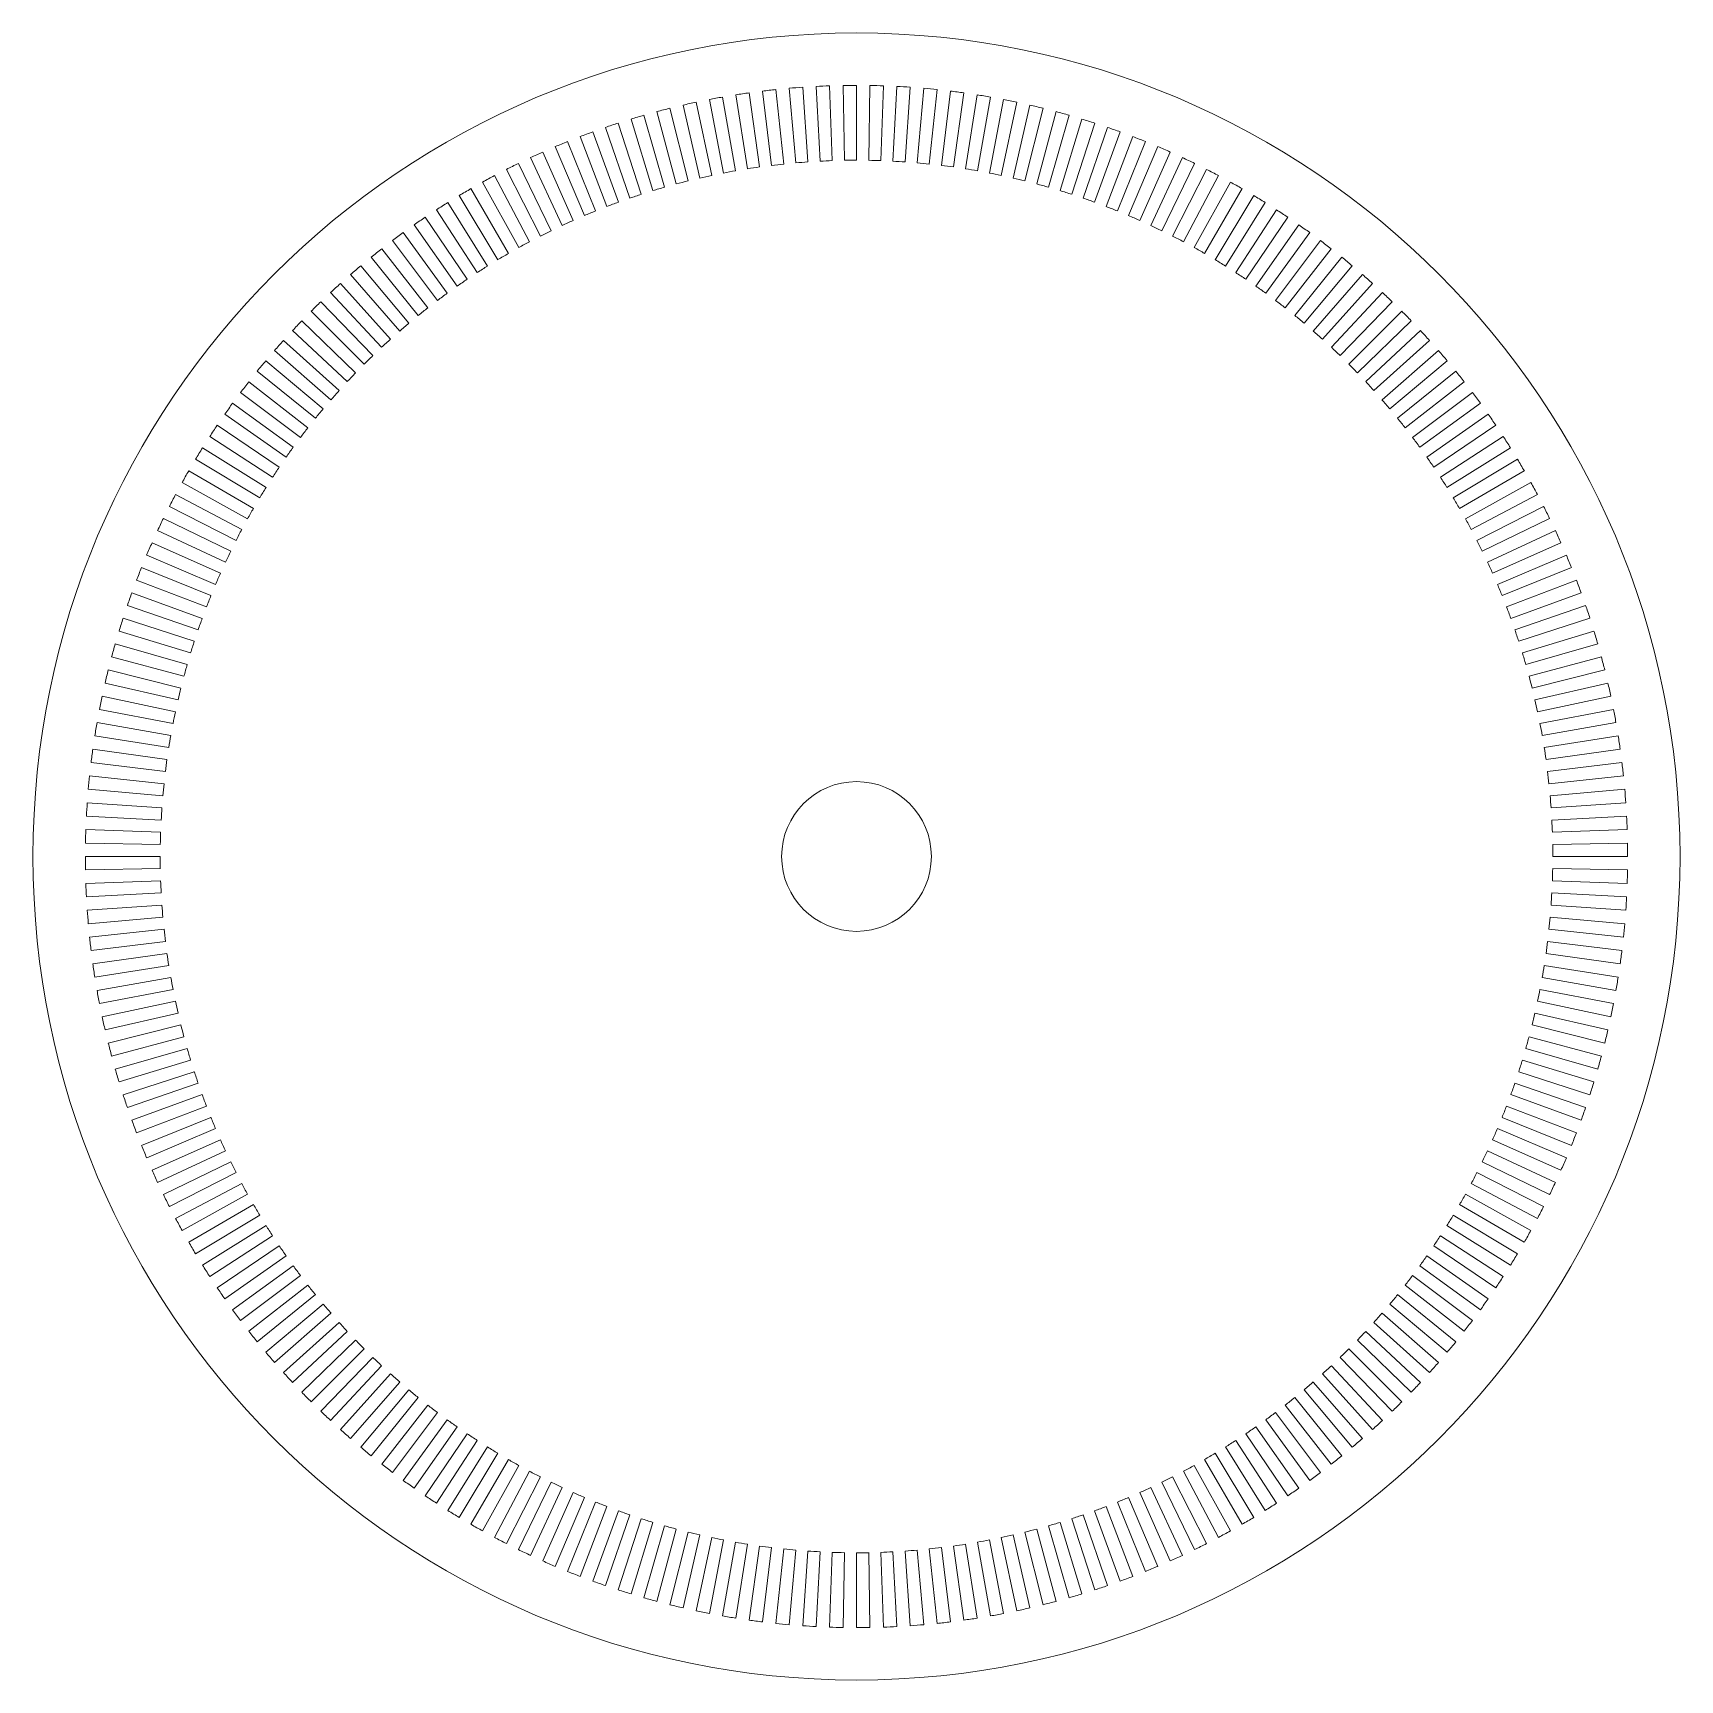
# Model space of a CAD drawing. Header units: millimetres. Extents: x 169.9 to 213.9, y 171.6 to 215.6.
import ezdxf

# ---------------------------------------------------------------- set-up
doc = ezdxf.new("R2010")
doc.units = ezdxf.units.MM
doc.linetypes.add('CENTER', pattern=[50.8, 31.75, -6.35, 6.35, -6.35])

msp = doc.modelspace()

# ---------------------------------------------------------------- linework, layer by layer
at = {"color": 5, "linetype": 'Continuous', "lineweight": 0}
for p, q in [((188.296, 213.853), (188.643, 211.883)), ((188.65, 213.912), (188.963, 211.937)), ((189.006, 213.965), (189.284, 211.985)), ((189.362, 214.012), (189.606, 212.027)), ((189.72, 214.053), (189.929, 212.064)), ((190.078, 214.087), (190.252, 212.095)), ((190.436, 214.116), (190.575, 212.121)), ((190.795, 214.138), (190.899, 212.14)), ((191.154, 214.153), (191.224, 212.155)), ((191.513, 214.163), (191.548, 212.163)), ((191.873, 214.166), (191.873, 212.166)), ((192.232, 214.163), (192.198, 212.163)), ((192.592, 214.153), (192.522, 212.155)), ((192.951, 214.138), (192.846, 212.14)), ((193.31, 214.116), (193.17, 212.121)), ((193.668, 214.087), (193.494, 212.095)), ((194.026, 214.053), (193.817, 212.064)), ((194.383, 214.012), (194.14, 212.027)), ((194.74, 213.965), (194.462, 211.985)), ((195.095, 213.912), (194.783, 211.937)), ((195.45, 213.853), (195.103, 211.883)), ((186.541, 213.464), (187.059, 211.532)), ((186.889, 213.554), (187.373, 211.613)), ((187.239, 213.638), (187.689, 211.689)), ((187.59, 213.716), (188.006, 211.759)), ((187.942, 213.787), (188.324, 211.824)), ((195.804, 213.787), (195.422, 211.824)), ((196.156, 213.716), (195.74, 211.759)), ((196.507, 213.638), (196.057, 211.689)), ((196.857, 213.554), (196.373, 211.613)), ((197.205, 213.464), (196.687, 211.532)), ((185.166, 213.044), (185.817, 211.153)), ((185.507, 213.158), (186.125, 211.256)), ((185.85, 213.266), (186.435, 211.353)), ((186.195, 213.368), (186.746, 211.445)), ((197.551, 213.368), (197, 211.445)), ((197.896, 213.266), (197.311, 211.353)), ((198.239, 213.158), (197.621, 211.256)), ((198.58, 213.044), (197.929, 211.153)), ((183.824, 212.528), (184.605, 210.687)), ((184.156, 212.666), (184.905, 210.812)), ((184.491, 212.798), (185.207, 210.93)), ((184.827, 212.924), (185.511, 211.044)), ((198.919, 212.924), (198.235, 211.044)), ((199.255, 212.798), (198.539, 210.93)), ((199.59, 212.666), (198.841, 210.812)), ((199.922, 212.528), (199.141, 210.687)), ((182.842, 212.081), (183.719, 210.283)), ((183.167, 212.236), (184.012, 210.423)), ((183.494, 212.385), (184.308, 210.558)), ((200.252, 212.385), (199.438, 210.558)), ((200.579, 212.236), (199.734, 210.423)), ((200.903, 212.081), (200.027, 210.283)), ((182.202, 211.755), (183.141, 209.989)), ((182.521, 211.921), (183.429, 210.139)), ((201.225, 211.921), (200.317, 210.139)), ((201.544, 211.755), (200.605, 209.989)), ((181.263, 211.224), (182.293, 209.509)), ((181.573, 211.406), (182.573, 209.674)), ((181.886, 211.583), (182.855, 209.834)), ((201.86, 211.583), (200.89, 209.834)), ((202.173, 211.406), (201.173, 209.674)), ((202.483, 211.224), (201.453, 209.509)), ((180.653, 210.842), (181.743, 209.165)), ((180.957, 211.036), (182.016, 209.34)), ((202.789, 211.036), (201.729, 209.34)), ((203.093, 210.842), (202.003, 209.165)), ((180.057, 210.44), (181.204, 208.802)), ((180.354, 210.644), (181.472, 208.986)), ((203.392, 210.644), (202.274, 208.986)), ((203.689, 210.44), (202.541, 208.802)), ((179.476, 210.018), (180.679, 208.421)), ((179.765, 210.232), (180.94, 208.614)), ((203.981, 210.232), (202.806, 208.614)), ((204.27, 210.018), (203.067, 208.421)), ((204.27, 210.018), (203.067, 208.421)), ((178.909, 209.575), (180.168, 208.021)), ((179.19, 209.799), (180.422, 208.223)), ((204.556, 209.799), (203.324, 208.223)), ((204.556, 209.799), (203.324, 208.223)), ((204.837, 209.575), (203.578, 208.021)), ((178.358, 209.113), (179.67, 207.603)), ((178.632, 209.346), (179.917, 207.814)), ((205.114, 209.346), (203.829, 207.814)), ((205.388, 209.113), (204.076, 207.603)), ((177.824, 208.632), (179.188, 207.169)), ((178.089, 208.875), (179.427, 207.388)), ((205.657, 208.875), (204.319, 207.388)), ((205.922, 208.632), (204.558, 207.169)), ((177.307, 208.132), (178.721, 206.718)), ((177.563, 208.384), (178.952, 206.946)), ((206.183, 208.384), (204.794, 206.946)), ((206.439, 208.132), (205.025, 206.718)), ((177.055, 207.876), (178.493, 206.487)), ((206.691, 207.876), (205.253, 206.487)), ((176.564, 207.35), (178.05, 206.012)), ((176.807, 207.615), (178.27, 206.251)), ((206.939, 207.615), (205.476, 206.251)), ((207.182, 207.35), (205.695, 206.012)), ((176.092, 206.807), (177.625, 205.522)), ((176.326, 207.081), (177.835, 205.769)), ((207.42, 207.081), (205.911, 205.769)), ((207.653, 206.807), (206.121, 205.522)), ((175.864, 206.53), (177.418, 205.271)), ((207.882, 206.53), (206.328, 205.271)), ((175.421, 205.963), (177.018, 204.76)), ((175.64, 206.249), (177.216, 205.017)), ((208.106, 206.249), (206.53, 205.017)), ((208.325, 205.963), (206.728, 204.76)), ((175.207, 205.674), (176.825, 204.499)), ((208.539, 205.674), (206.921, 204.499)), ((174.795, 205.085), (176.453, 203.967)), ((174.998, 205.382), (176.637, 204.234)), ((208.747, 205.382), (207.109, 204.234)), ((208.951, 205.085), (207.293, 203.967)), ((174.596, 204.785), (176.274, 203.696)), ((209.15, 204.785), (207.472, 203.696)), ((174.215, 204.176), (175.93, 203.146)), ((174.403, 204.482), (176.099, 203.422)), ((209.343, 204.482), (207.647, 203.422)), ((209.531, 204.176), (207.816, 203.146)), ((174.033, 203.866), (175.765, 202.866)), ((209.713, 203.866), (207.981, 202.866)), ((173.856, 203.553), (175.605, 202.583)), ((209.89, 203.553), (208.141, 202.583)), ((173.518, 202.918), (175.3, 202.01)), ((173.684, 203.237), (175.45, 202.298)), ((210.062, 203.237), (208.296, 202.298)), ((210.228, 202.918), (208.446, 202.01)), ((175.155, 201.72), (173.358, 202.596)), ((210.388, 202.596), (208.591, 201.72)), ((175.016, 201.427), (173.203, 202.272)), ((210.543, 202.272), (208.73, 201.427)), ((174.752, 200.833), (172.911, 201.615)), ((174.881, 201.131), (173.054, 201.945)), ((210.692, 201.945), (208.865, 201.131)), ((210.835, 201.615), (208.994, 200.833)), ((174.627, 200.534), (172.773, 201.283)), ((210.973, 201.283), (209.119, 200.534)), ((174.508, 200.232), (172.641, 200.948)), ((211.105, 200.948), (209.238, 200.232)), ((174.286, 199.621), (172.395, 200.273)), ((174.395, 199.927), (172.515, 200.611)), ((211.231, 200.611), (209.351, 199.927)), ((211.351, 200.273), (209.46, 199.621)), ((174.183, 199.314), (172.281, 199.932)), ((211.465, 199.932), (209.563, 199.314)), ((174.086, 199.004), (172.173, 199.589)), ((211.573, 199.589), (209.66, 199.004)), ((173.907, 198.38), (171.975, 198.898)), ((173.993, 198.693), (172.071, 199.244)), ((211.675, 199.244), (209.752, 198.693)), ((211.771, 198.898), (209.839, 198.38)), ((173.825, 198.066), (171.885, 198.549)), ((211.861, 198.549), (209.92, 198.066)), ((173.75, 197.75), (171.801, 198.2)), ((211.945, 198.2), (209.996, 197.75)), ((173.679, 197.433), (171.723, 197.849)), ((212.023, 197.849), (210.066, 197.433)), ((173.556, 196.796), (171.586, 197.143)), ((173.615, 197.115), (171.651, 197.497)), ((212.094, 197.497), (210.131, 197.115)), ((212.094, 197.497), (210.131, 197.115)), ((212.16, 197.143), (210.19, 196.796)), ((173.502, 196.476), (171.527, 196.788)), ((212.219, 196.788), (210.244, 196.476)), ((173.454, 196.155), (171.473, 196.433)), ((212.272, 196.433), (210.292, 196.155)), ((173.412, 195.833), (171.426, 196.076)), ((212.319, 196.076), (210.334, 195.833)), ((173.344, 195.187), (171.351, 195.361)), ((173.375, 195.51), (171.386, 195.719)), ((212.36, 195.719), (210.371, 195.51)), ((212.395, 195.361), (210.402, 195.187)), ((173.318, 194.863), (171.323, 195.003)), ((212.423, 195.003), (210.428, 194.863)), ((173.298, 194.539), (171.301, 194.644)), ((212.445, 194.644), (210.447, 194.539)), ((173.284, 194.215), (171.285, 194.285)), ((212.46, 194.285), (210.462, 194.215)), ((173.276, 193.89), (171.276, 193.925)), ((212.47, 193.925), (210.47, 193.89)), ((173.273, 193.566), (171.273, 193.566)), ((173.276, 193.241), (171.276, 193.206)), ((212.47, 193.206), (210.47, 193.241)), ((212.473, 193.566), (210.473, 193.566)), ((173.284, 192.917), (171.285, 192.847)), ((212.46, 192.847), (210.462, 192.917)), ((173.298, 192.592), (171.301, 192.488)), ((212.445, 192.488), (210.447, 192.592)), ((173.318, 192.268), (171.323, 192.129)), ((173.344, 191.945), (171.351, 191.77)), ((212.395, 191.77), (210.402, 191.945)), ((212.423, 192.129), (210.428, 192.268)), ((173.375, 191.622), (171.386, 191.413)), ((212.36, 191.413), (210.371, 191.622)), ((173.412, 191.299), (171.426, 191.055)), ((173.454, 190.977), (171.473, 190.699)), ((212.272, 190.699), (210.292, 190.977)), ((212.319, 191.055), (210.334, 191.299)), ((173.502, 190.656), (171.527, 190.343)), ((212.219, 190.343), (210.244, 190.656)), ((173.556, 190.336), (171.586, 189.989)), ((212.16, 189.989), (210.19, 190.336)), ((173.615, 190.017), (171.651, 189.635)), ((173.615, 190.017), (171.651, 189.635)), ((173.679, 189.699), (171.723, 189.283)), ((212.023, 189.283), (210.066, 189.699)), ((212.094, 189.635), (210.131, 190.017)), ((173.75, 189.382), (171.801, 188.932)), ((211.945, 188.932), (209.996, 189.382)), ((173.825, 189.066), (171.885, 188.582)), ((211.861, 188.582), (209.92, 189.066)), ((173.907, 188.752), (171.975, 188.234)), ((173.993, 188.439), (172.071, 187.888)), ((211.675, 187.888), (209.752, 188.439)), ((211.771, 188.234), (209.839, 188.752)), ((174.086, 188.128), (172.173, 187.543)), ((211.573, 187.543), (209.66, 188.128)), ((174.183, 187.818), (172.281, 187.2)), ((174.286, 187.51), (172.395, 186.859)), ((211.351, 186.859), (209.46, 187.51)), ((211.465, 187.2), (209.563, 187.818)), ((174.395, 187.204), (172.515, 186.52)), ((211.231, 186.52), (209.351, 187.204)), ((174.508, 186.9), (172.641, 186.184)), ((174.627, 186.598), (172.773, 185.849)), ((210.973, 185.849), (209.119, 186.598)), ((211.105, 186.184), (209.238, 186.9)), ((174.752, 186.298), (172.911, 185.517)), ((210.835, 185.517), (208.994, 186.298)), ((174.881, 186.001), (173.054, 185.187)), ((175.016, 185.705), (173.203, 184.86)), ((210.543, 184.86), (208.73, 185.705)), ((210.692, 185.187), (208.865, 186.001)), ((175.155, 185.412), (173.358, 184.535)), ((210.388, 184.535), (208.591, 185.412)), ((175.3, 185.122), (173.518, 184.214)), ((175.45, 184.834), (173.684, 183.895)), ((208.296, 184.834), (210.062, 183.895)), ((208.446, 185.122), (210.228, 184.214)), ((175.605, 184.548), (173.856, 183.579)), ((208.141, 184.548), (209.89, 183.579)), ((175.765, 184.266), (174.033, 183.266)), ((175.93, 183.986), (174.215, 182.956)), ((207.816, 183.986), (209.531, 182.956)), ((207.981, 184.266), (209.713, 183.266)), ((176.099, 183.709), (174.403, 182.65)), ((207.647, 183.709), (209.343, 182.65)), ((176.274, 183.436), (174.596, 182.346)), ((176.453, 183.165), (174.795, 182.047)), ((207.293, 183.165), (208.951, 182.047)), ((207.472, 183.436), (209.15, 182.346)), ((176.637, 182.897), (174.998, 181.75)), ((176.825, 182.633), (175.207, 181.458)), ((206.921, 182.633), (208.539, 181.458)), ((207.109, 182.897), (208.747, 181.75)), ((177.018, 182.372), (175.421, 181.168)), ((206.728, 182.372), (208.325, 181.168)), ((177.216, 182.115), (175.64, 180.883)), ((177.418, 181.861), (175.864, 180.602)), ((206.328, 181.861), (207.882, 180.602)), ((206.53, 182.115), (208.106, 180.883)), ((177.625, 181.61), (176.092, 180.324)), ((177.835, 181.363), (176.326, 180.051)), ((205.911, 181.363), (207.42, 180.051)), ((206.121, 181.61), (207.653, 180.324)), ((178.05, 181.12), (176.564, 179.782)), ((178.27, 180.881), (176.807, 179.517)), ((205.476, 180.881), (206.939, 179.517)), ((205.695, 181.12), (207.182, 179.782)), ((178.493, 180.645), (177.055, 179.256)), ((178.721, 180.414), (177.307, 178.999)), ((205.025, 180.414), (206.439, 178.999)), ((205.253, 180.645), (206.691, 179.256)), ((178.952, 180.186), (177.563, 178.747)), ((179.188, 179.963), (177.824, 178.5)), ((204.558, 179.963), (205.922, 178.5)), ((204.794, 180.186), (206.183, 178.747)), ((179.427, 179.743), (178.089, 178.257)), ((179.67, 179.528), (178.358, 178.019)), ((204.076, 179.528), (205.388, 178.019)), ((204.319, 179.743), (205.657, 178.257)), ((179.917, 179.317), (178.632, 177.785)), ((180.168, 179.111), (178.909, 177.557)), ((203.578, 179.111), (204.837, 177.557)), ((203.829, 179.317), (205.114, 177.785)), ((180.422, 178.909), (179.19, 177.333)), ((180.422, 178.909), (179.19, 177.333)), ((180.679, 178.711), (179.476, 177.114)), ((180.679, 178.711), (179.476, 177.114)), ((203.067, 178.711), (204.27, 177.114)), ((203.324, 178.909), (204.556, 177.333)), ((180.94, 178.518), (179.765, 176.9)), ((181.204, 178.33), (180.057, 176.691)), ((202.541, 178.33), (203.689, 176.691)), ((202.806, 178.518), (203.981, 176.9)), ((181.472, 178.146), (180.354, 176.488)), ((181.743, 177.967), (180.653, 176.289)), ((182.016, 177.792), (180.957, 176.096)), ((201.729, 177.792), (202.789, 176.096)), ((202.003, 177.967), (203.093, 176.289)), ((202.274, 178.146), (203.392, 176.488)), ((182.293, 177.623), (181.263, 175.908)), ((182.573, 177.458), (181.573, 175.726)), ((201.173, 177.458), (202.173, 175.726)), ((201.453, 177.623), (202.483, 175.908)), ((182.855, 177.298), (181.886, 175.549)), ((183.141, 177.143), (182.202, 175.377)), ((183.429, 176.993), (182.521, 175.211)), ((200.317, 176.993), (201.225, 175.211)), ((200.605, 177.143), (201.544, 175.377)), ((200.89, 177.298), (201.86, 175.549)), ((183.719, 176.848), (182.842, 175.051)), ((184.012, 176.709), (183.167, 174.896)), ((184.308, 176.574), (183.494, 174.747)), ((184.605, 176.444), (183.824, 174.603)), ((199.141, 176.444), (199.922, 174.603)), ((199.438, 176.574), (200.252, 174.747)), ((199.734, 176.709), (200.579, 174.896)), ((200.027, 176.848), (200.903, 175.051)), ((184.905, 176.32), (184.156, 174.466)), ((185.207, 176.201), (184.491, 174.334)), ((185.511, 176.088), (184.827, 174.208)), ((198.235, 176.088), (198.919, 174.208)), ((198.539, 176.201), (199.255, 174.334)), ((198.841, 176.32), (199.59, 174.466)), ((185.817, 175.979), (185.166, 174.088)), ((186.125, 175.876), (185.507, 173.974)), ((186.435, 175.779), (185.85, 173.866)), ((186.746, 175.686), (186.195, 173.764)), ((187.059, 175.6), (186.541, 173.668)), ((196.687, 175.6), (197.205, 173.668)), ((197, 175.686), (197.551, 173.764)), ((197.311, 175.779), (197.896, 173.866)), ((197.621, 175.876), (198.239, 173.974)), ((197.929, 175.979), (198.58, 174.088)), ((187.373, 175.518), (186.889, 173.578)), ((187.689, 175.443), (187.239, 173.494)), ((188.006, 175.372), (187.59, 173.416)), ((188.324, 175.308), (187.942, 173.344)), ((188.643, 175.248), (188.296, 173.279)), ((188.963, 175.195), (188.65, 173.22)), ((189.284, 175.147), (189.006, 173.166)), ((194.462, 175.147), (194.74, 173.166)), ((194.783, 175.195), (195.095, 173.22)), ((195.103, 175.248), (195.45, 173.279)), ((195.422, 175.308), (195.804, 173.344)), ((195.74, 175.372), (196.156, 173.416)), ((196.057, 175.443), (196.507, 173.494)), ((196.373, 175.518), (196.857, 173.578)), ((189.606, 175.105), (189.362, 173.119)), ((189.929, 175.068), (189.72, 173.079)), ((190.252, 175.037), (190.078, 173.044)), ((190.575, 175.011), (190.436, 173.016)), ((190.899, 174.991), (190.795, 172.994)), ((191.224, 174.977), (191.154, 172.978)), ((191.548, 174.969), (191.513, 172.969)), ((191.873, 174.966), (191.873, 172.966)), ((192.198, 174.969), (192.232, 172.969)), ((192.522, 174.977), (192.592, 172.978)), ((192.846, 174.991), (192.951, 172.994)), ((193.17, 175.011), (193.31, 173.016)), ((193.494, 175.037), (193.668, 173.044)), ((193.817, 175.068), (194.026, 173.079)), ((194.14, 175.105), (194.383, 173.119))]:
    msp.add_line(p, q, dxfattribs=at)
at = {"color": 1, "linetype": 'CENTER', "lineweight": 5}
for p, q in [((191.873, 214.166), (191.873, 212.166)), ((173.273, 193.566), (171.273, 193.566))]:
    msp.add_line(p, q, dxfattribs=at)
at = {"color": 5, "linetype": 'Continuous', "lineweight": 0}
for radius in [22, 2]:
    msp.add_circle((191.873, 193.566), radius, dxfattribs=at)
for radius, start, end in [(20.6, 100, 101), (20.6, 98, 99), (20.6, 96, 97), (20.6, 94, 95), (20.6, 92, 93), (20.6, 90, 91), (20.6, 88, 89), (20.6, 86, 87), (20.6, 84, 85), (20.6, 82, 83), (20.6, 80, 81), (20.6, 104, 105), (20.6, 102, 103), (20.6, 78, 79), (20.6, 76, 77), (20.6, 74, 75), (20.6, 108, 109), (20.6, 106, 107), (20.6, 72, 73), (20.6, 70, 71), (20.6, 112, 113), (20.6, 110, 111), (20.6, 68, 69), (20.6, 66, 67), (20.6, 116, 117), (20.6, 114, 115), (18.6, 94, 95), (18.6, 92, 93), (18.6, 90, 91), (18.6, 88, 89), (18.6, 86, 87), (18.6, 84, 85), (20.6, 64, 65), (20.6, 118, 119), (18.6, 102, 103), (18.6, 100, 101), (18.6, 98, 99), (18.6, 96, 97), (18.6, 82, 83), (18.6, 80, 81), (18.6, 78, 79), (18.6, 76, 77), (20.6, 62, 63), (20.6, 120, 121), (18.6, 108, 109), (18.6, 106, 107), (18.6, 104, 105), (18.6, 74, 75), (18.6, 72, 73), (20.6, 60, 61), (20.6, 58, 59), (20.6, 122, 123), (18.6, 112, 113), (18.6, 110, 111), (18.6, 70, 71), (18.6, 68, 69), (20.6, 56, 57), (20.6, 124, 125), (18.6, 114, 115), (18.6, 66, 67), (18.6, 64, 65), (20.6, 54, 55), (20.6, 126, 127), (18.6, 118, 119), (18.6, 116, 117), (18.6, 62, 63), (20.6, 52, 53), (20.6, 128, 129), (18.6, 120, 121), (18.6, 60, 61), (18.6, 58, 59), (20.6, 50, 51), (20.6, 130, 131), (18.6, 122, 123), (18.6, 56, 57), (20.6, 48, 49), (20.6, 132, 133), (18.6, 126, 127), (18.6, 124, 125), (18.6, 54, 55), (20.6, 46, 47), (20.6, 134, 135), (18.6, 128, 129), (18.6, 52, 53), (20.6, 44, 45), (20.6, 136, 137), (18.6, 130, 131), (18.6, 50, 51), (20.6, 138, 139), (18.6, 132, 133), (18.6, 48, 49), (20.6, 42, 43), (20.6, 140, 141), (18.6, 134, 135), (18.6, 46, 47), (20.6, 40, 41), (18.6, 136, 137), (18.6, 44, 45), (20.6, 38, 39), (20.6, 142, 143), (18.6, 138, 139), (18.6, 42, 43), (20.6, 36, 37), (20.6, 144, 145), (18.6, 140, 141), (18.6, 40, 41), (20.6, 146, 147), (18.6, 38, 39), (20.6, 34, 35), (18.6, 142, 143), (18.6, 36, 37), (20.6, 32, 33), (20.6, 148, 149), (18.6, 144, 145), (18.6, 34, 35), (20.6, 30, 31), (20.6, 150, 151), (18.6, 146, 147), (18.6, 148, 149), (18.6, 32, 33), (20.6, 28, 29), (20.6, 152, 153), (18.6, 150, 151), (18.6, 30, 31), (20.6, 26, 27), (20.6, 154, 155), (18.6, 28, 29), (18.6, 152, 153), (18.6, 26, 27), (20.6, 24, 25), (20.6, 156, 157), (18.6, 154, 155), (20.6, 22, 23), (20.6, 158, 159), (18.6, 156, 157), (18.6, 24, 25), (18.6, 22, 23), (20.6, 20, 21), (20.6, 160, 161), (18.6, 158, 159), (18.6, 20, 21), (20.6, 18, 19), (20.6, 162, 163), (18.6, 160, 161), (18.6, 18, 19), (20.6, 16, 17), (20.6, 164, 165), (18.6, 162, 163), (18.6, 16, 17), (20.6, 14, 15), (20.6, 166, 167), (18.6, 164, 165), (18.6, 166, 167), (18.6, 14, 15), (20.6, 12, 13), (20.6, 168, 169), (18.6, 12, 13), (20.6, 170, 171), (18.6, 168, 169), (20.6, 10, 11), (18.6, 170, 171), (18.6, 10, 11), (20.6, 8, 9), (20.6, 172, 173), (18.6, 8, 9), (18.6, 172, 173), (18.6, 6, 7), (20.6, 6, 7), (20.6, 174, 175), (18.6, 174, 175), (20.6, 4, 5), (20.6, 176, 177), (18.6, 4, 5), (18.6, 176, 177), (18.6, 2, 3), (20.6, 2, 3), (20.6, 178, 179), (18.6, 178, 179), (18.6, 0, 1), (20.6, 0, 1), (20.6, 180, 181), (18.6, 180, 181), (18.6, 358, 359), (20.6, 358, 359), (20.6, 182, 183), (18.6, 182, 183), (18.6, 356, 357), (20.6, 356, 357), (20.6, 184, 185), (18.6, 184, 185), (18.6, 354, 355), (20.6, 186, 187), (18.6, 186, 187), (20.6, 354, 355), (18.6, 188, 189), (18.6, 352, 353), (20.6, 352, 353), (20.6, 188, 189), (18.6, 350, 351), (18.6, 190, 191), (20.6, 350, 351), (20.6, 190, 191), (18.6, 192, 193), (18.6, 348, 349), (20.6, 192, 193), (18.6, 346, 347), (20.6, 348, 349), (18.6, 194, 195), (20.6, 346, 347), (20.6, 194, 195), (18.6, 196, 197), (18.6, 344, 345), (20.6, 196, 197), (18.6, 342, 343), (20.6, 344, 345), (18.6, 198, 199), (18.6, 340, 341), (20.6, 342, 343), (20.6, 198, 199), (18.6, 200, 201), (18.6, 202, 203), (18.6, 338, 339), (20.6, 340, 341), (20.6, 200, 201), (18.6, 336, 337), (20.6, 338, 339), (20.6, 202, 203), (18.6, 204, 205), (18.6, 334, 335), (18.6, 206, 207), (20.6, 336, 337), (20.6, 204, 205), (18.6, 208, 209), (18.6, 332, 333), (20.6, 334, 335), (20.6, 206, 207), (18.6, 330, 331), (18.6, 210, 211), (18.6, 328, 329), (20.6, 332, 333), (20.6, 208, 209), (18.6, 212, 213), (20.6, 330, 331), (20.6, 210, 211), (18.6, 214, 215), (18.6, 326, 327), (20.6, 212, 213), (18.6, 216, 217), (18.6, 324, 325), (20.6, 328, 329), (18.6, 322, 323), (20.6, 326, 327), (20.6, 214, 215), (18.6, 218, 219), (18.6, 320, 321), (20.6, 324, 325), (20.6, 216, 217), (18.6, 220, 221), (18.6, 318, 319), (20.6, 218, 219), (18.6, 222, 223), (18.6, 316, 317), (20.6, 322, 323), (18.6, 224, 225), (18.6, 314, 315), (20.6, 320, 321), (20.6, 220, 221), (18.6, 226, 227), (18.6, 312, 313), (20.6, 318, 319), (20.6, 222, 223), (18.6, 228, 229), (18.6, 310, 311), (20.6, 224, 225), (18.6, 230, 231), (18.6, 308, 309), (20.6, 316, 317), (20.6, 226, 227), (18.6, 232, 233), (18.6, 306, 307), (20.6, 314, 315), (20.6, 228, 229), (18.6, 234, 235), (18.6, 304, 305), (20.6, 312, 313), (20.6, 230, 231), (18.6, 236, 237), (18.6, 238, 239), (18.6, 302, 303), (20.6, 310, 311), (20.6, 232, 233), (18.6, 240, 241), (18.6, 300, 301), (20.6, 308, 309), (20.6, 234, 235), (18.6, 242, 243), (18.6, 296, 297), (18.6, 298, 299), (20.6, 306, 307), (20.6, 236, 237), (18.6, 244, 245), (18.6, 246, 247), (18.6, 292, 293), (18.6, 294, 295), (20.6, 304, 305), (20.6, 238, 239), (18.6, 248, 249), (18.6, 250, 251), (18.6, 290, 291), (20.6, 302, 303), (20.6, 240, 241), (18.6, 252, 253), (18.6, 254, 255), (18.6, 284, 285), (18.6, 286, 287), (18.6, 288, 289), (20.6, 300, 301), (20.6, 242, 243), (18.6, 256, 257), (18.6, 258, 259), (18.6, 260, 261), (18.6, 262, 263), (18.6, 278, 279), (18.6, 280, 281), (18.6, 282, 283), (20.6, 296, 297), (20.6, 298, 299), (20.6, 244, 245), (20.6, 246, 247), (18.6, 264, 265), (18.6, 266, 267), (18.6, 268, 269), (18.6, 270, 271), (18.6, 272, 273), (18.6, 274, 275), (18.6, 276, 277), (20.6, 294, 295), (20.6, 248, 249), (20.6, 290, 291), (20.6, 292, 293), (20.6, 250, 251), (20.6, 252, 253), (20.6, 286, 287), (20.6, 288, 289), (20.6, 254, 255), (20.6, 256, 257), (20.6, 258, 259), (20.6, 282, 283), (20.6, 284, 285), (20.6, 260, 261), (20.6, 262, 263), (20.6, 264, 265), (20.6, 266, 267), (20.6, 268, 269), (20.6, 270, 271), (20.6, 272, 273), (20.6, 274, 275), (20.6, 276, 277), (20.6, 278, 279), (20.6, 280, 281)]:
    msp.add_arc((191.873, 193.566), radius, start, end, dxfattribs=at)

doc.saveas('drawing.dxf')
